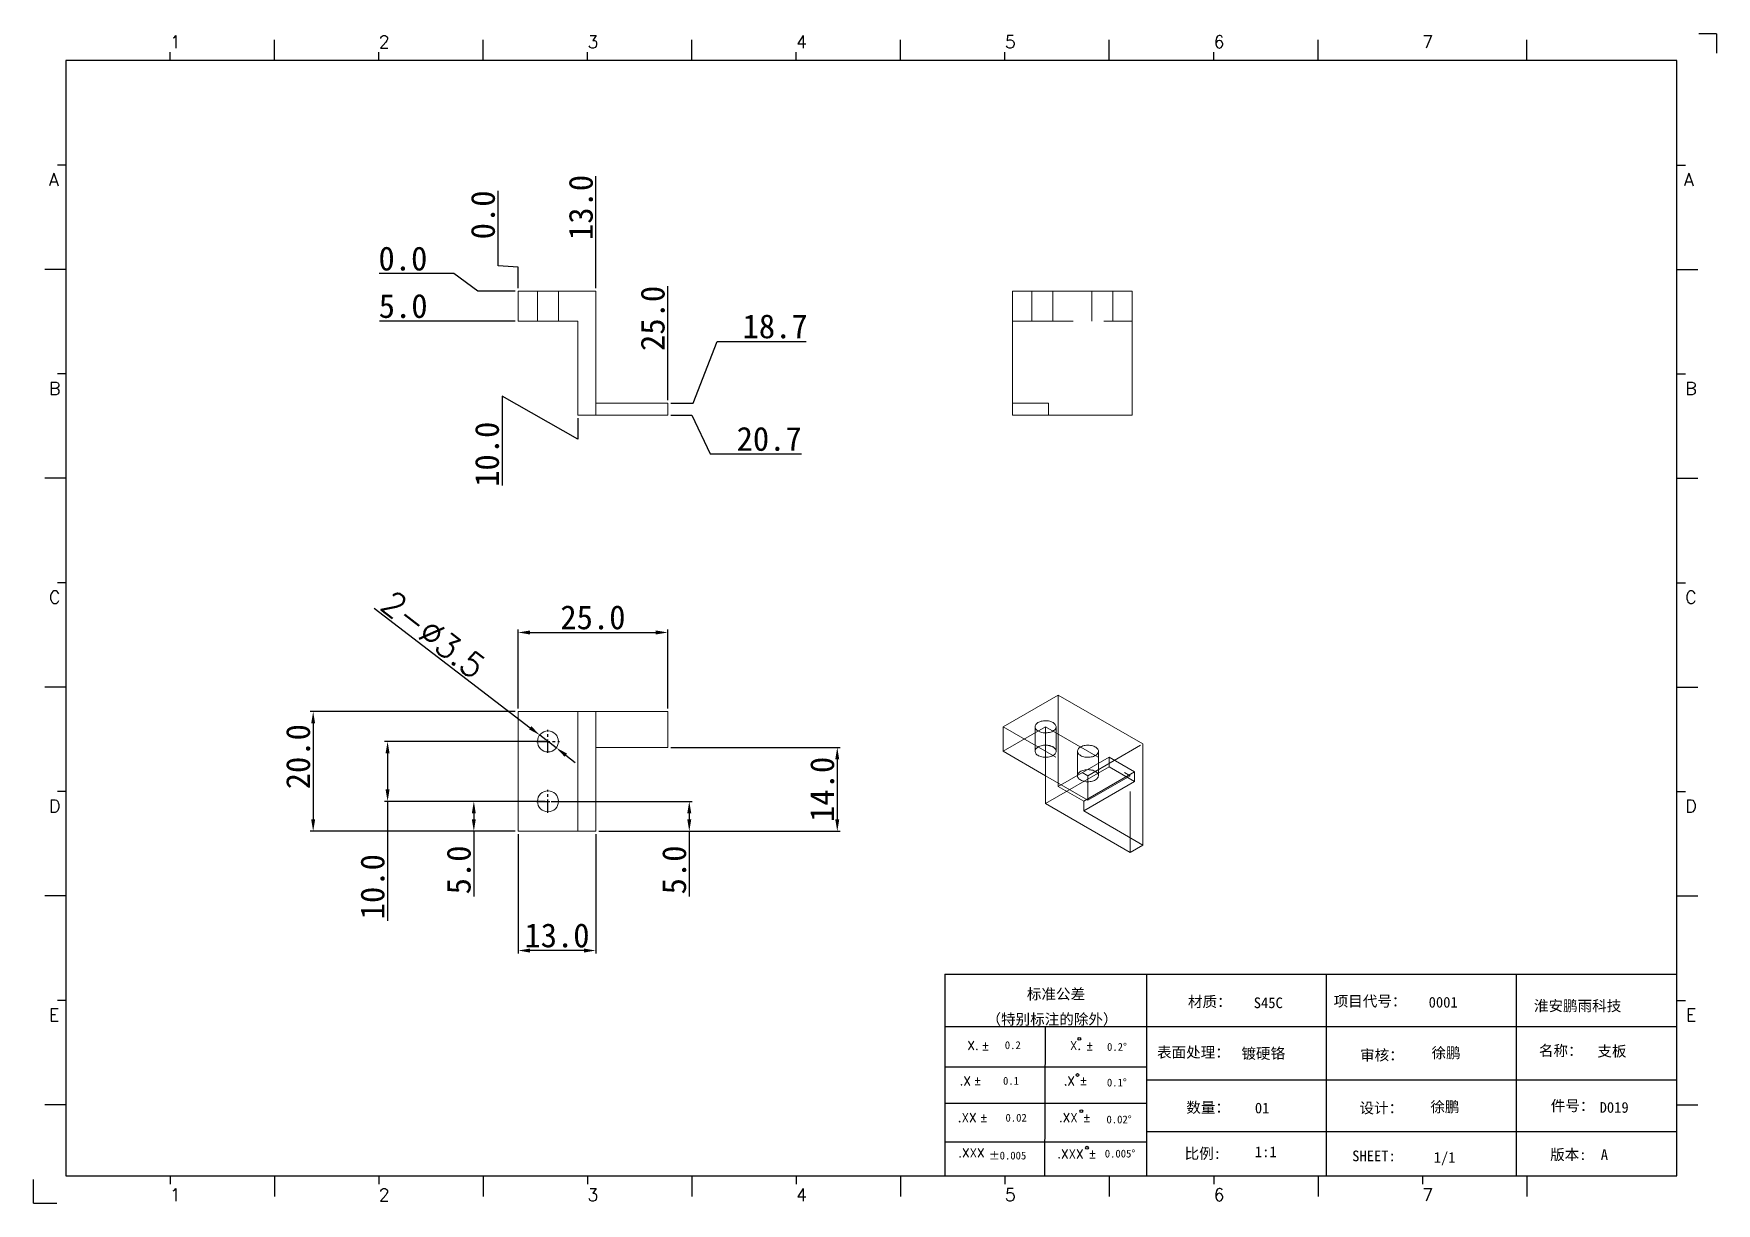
# Model space of a CAD drawing. Extents: x 83 to 30050, y -7164 to 695.
# Drawn here: x 25684.6 to 25965.6, y -3852.7 to -3657.5 of the extents above; entities that cross this region are included whole.
import ezdxf
from ezdxf.enums import TextEntityAlignment as Align

# ---------------------------------------------------------------- set-up
doc = ezdxf.new("R2010")
doc.units = 0
doc.header["$LTSCALE"] = 8
doc.header["$MEASUREMENT"] = 0
doc.header["$PDSIZE"] = 5
doc.linetypes.add('CENTER', pattern=[2, 1.25, -0.25, 0.25, -0.25])
doc.linetypes.add('HIDDEN', pattern=[1.905, 1.27, -0.635])
doc.layers.get('0').update_dxf_attribs({"linetype": 'CONTINUOUS'})
doc.layers.get('Defpoints').update_dxf_attribs({"linetype": 'CONTINUOUS'})
doc.layers.add('41', color=3, linetype='CONTINUOUS')
doc.layers.add('dim', color=82, linetype='CONTINUOUS', lineweight=9)
doc.styles.add('SIMPLEX', font='SIMPLEX')
doc.styles.get("Standard").update_dxf_attribs({"font": '', "height": 4})
doc.styles.get('Standard').set_extended_font_data('SimSun')
doc.dimstyles.new('ISO-25', dxfattribs={"dimtxt": 6, "dimasz": 2.5, "dimexe": 1.25, "dimexo": 0.625, "dimtad": 1, "dimdec": 1, "dimzin": 1, "dimdsep": 46, "dimtxsty": 'Standard', "dimcen": 2.5, "dimadec": 0, "dimazin": 0, "dimtm": 1e-09, "dimtfac": 1, "dimtdec": 1, "dimtmove": 0, "dimatfit": 3, "dimfxl": 1, "dimtolj": 1, "dimtzin": 0, "dimarcsym": 0})

# ---------------------------------------------------------------- blocks, each defined once
blk = doc.blocks.new('A$C0BB32EA6')
at = {"layer": '41'}
for p, q in [((90.21, 427.84), (90.21, 435.66)), ((168.4, 427.84), (168.4, 435.66)), ((168.4, 427.84), (168.4, 435.66)), ((168.4, 427.84), (168.4, 435.66)), ((246.58, 427.84), (246.58, 435.66)), ((246.58, 427.84), (246.58, 435.66)), ((324.77, 427.84), (324.77, 435.66)), ((402.96, 427.84), (402.96, 435.66)), ((481.15, 427.84), (481.15, 435.66)), ((559.34, 427.84), (559.34, 435.66)), ((51.11, 427.84), (51.11, 430.97)), ((129.3, 427.84), (129.3, 430.97)), ((129.3, 427.84), (129.3, 430.97)), ((129.3, 427.84), (129.3, 430.97)), ((207.49, 427.84), (207.49, 430.97)), ((207.49, 427.84), (207.49, 430.97)), ((285.68, 427.84), (285.68, 430.97)), ((363.87, 427.84), (363.87, 430.97)), ((442.06, 427.84), (442.06, 430.97)), ((615.63, 427.84), (12.02, 427.84)), ((12.02, 427.84), (12.02, 10.32)), ((615.63, 10.32), (615.63, 427.84)), ((12.02, 388.75), (8.89, 388.75)), ((615.63, 388.75), (618.76, 388.75)), ((12.02, 349.66), (4.2, 349.66)), ((615.63, 349.66), (623.45, 349.66)), ((12.02, 310.56), (8.89, 310.56)), ((615.63, 310.56), (618.76, 310.56)), ((12.02, 271.47), (4.2, 271.47)), ((615.63, 271.47), (623.45, 271.47)), ((12.02, 232.37), (8.89, 232.37)), ((615.63, 232.37), (618.76, 232.37)), ((12.02, 193.28), (4.2, 193.28)), ((615.63, 193.28), (623.45, 193.28)), ((12.02, 154.18), (8.89, 154.18)), ((615.63, 154.18), (618.76, 154.18)), ((12.02, 115.09), (4.2, 115.09)), ((615.63, 115.09), (623.45, 115.09)), ((341.34, 85.85), (615.63, 85.85)), ((341.34, 85.85), (341.34, 10.32)), ((416.87, 85.85), (416.87, 10.32)), ((484.16, 85.85), (484.16, 10.32)), ((555.4, 85.7), (555.4, 10.17)), ((12.02, 76), (8.89, 76)), ((615.63, 76), (618.76, 76)), ((615.63, 66.14), (341.34, 66.14)), ((378.86, 10.02), (379.1, 65.84)), ((341.34, 51.12), (416.87, 51.12)), ((615.63, 46.17), (416.87, 46.17)), ((12.02, 36.9), (4.2, 36.9)), ((341.34, 37.5), (401.12, 37.5)), ((341.34, 37.5), (416.87, 37.5)), ((615.63, 36.9), (623.45, 36.9)), ((615.63, 26.74), (416.87, 26.74)), ((341.34, 23.05), (401.87, 23.05)), ((341.34, 23.05), (401.87, 23.05)), ((341.34, 23.05), (401.87, 23.05)), ((341.34, 23.05), (401.87, 23.05)), ((341.34, 23.05), (401.87, 23.05)), ((341.34, 23.05), (416.87, 23.05)), ((12.02, 10.32), (615.63, 10.32)), ((51.11, 10.32), (51.11, 7.19)), ((90.21, 10.32), (90.21, 2.5)), ((129.3, 10.32), (129.3, 7.19)), ((168.4, 10.32), (168.4, 2.5)), ((207.49, 10.32), (207.49, 7.19)), ((246.58, 10.32), (246.58, 2.5)), ((285.68, 10.32), (285.68, 7.19)), ((324.77, 10.32), (324.77, 2.5)), ((326.34, 10.32), (401.87, 10.32)), ((363.87, 10.32), (363.87, 7.19)), ((402.96, 10.32), (402.96, 2.5)), ((442.06, 10.32), (442.06, 7.19)), ((481.15, 10.32), (481.15, 2.5)), ((520.24, 10.32), (520.24, 7.19)), ((559.34, 10.32), (559.34, 2.5))]:
    blk.add_line(p, q, dxfattribs=at)
at = {"layer": '41', "linetype": 'Continuous'}
for p, q in [((630.37, 437.94), (623.79, 437.94)), ((630.37, 437.94), (630.37, 430.59)), ((0, 0), (0, 8.98)), ((0, 0), (8.64, 0))]:
    blk.add_line(p, q, dxfattribs=at)
at = {"layer": '41'}
for centre in [(391.73, 61.61), (391.07, 48.04), (392.49, 34.54), (394.6, 20.83)]:
    blk.add_circle(centre, 0.516, dxfattribs=at)
at = {"layer": '41', "style": 'SIMPLEX'}
for s, height, p in [('1', 4.69, (51.11, 432.54)), ('2', 4.69, (129.3, 432.54)), ('3', 4.69, (207.49, 432.54)), ('4', 4.69, (285.68, 432.54)), ('5', 4.69, (363.87, 432.54)), ('6', 4.69, (442.06, 432.54)), ('7', 4.69, (520.24, 432.54)), ('A', 4.75, (5.76, 380.93)), ('A', 4.75, (618.27, 380.93)), ('B', 4.75, (5.76, 302.74)), ('B', 4.75, (618.72, 302.74)), ('C', 4.75, (5.76, 224.55)), ('C', 4.75, (618.72, 224.55)), ('D', 4.75, (5.76, 146.37)), ('D', 4.75, (618.72, 146.37)), ('E', 4.75, (5.76, 68.18)), ('E', 4.75, (618.95, 68.18)), ('X.', 3.284, (349.84, 57.49)), ('%%p', 3.284, (355.04, 57.36)), ('X.', 3.284, (388.21, 57.49)), ('%%p', 3.284, (394.07, 57.36)), ('.X', 3.284, (346.89, 44.16)), ('%%p', 3.284, (352.09, 44.33)), ('.X', 3.284, (385.9, 44.16)), ('%%p', 3.284, (391.76, 44.33)), ('.XX', 3.284, (346.2, 30.42)), ('%%p', 3.284, (354.44, 30.46)), ('.XX', 3.284, (384.11, 30.42)), ('%%p', 3.284, (393.01, 30.46)), ('.XXX', 3.284, (383.48, 16.83)), ('%%p', 3.284, (395.11, 16.95)), ('1', 4.69, (51.11, 0.87)), ('2', 4.69, (129.3, 0.87)), ('3', 4.69, (207.49, 0.87)), ('4', 4.69, (285.68, 0.87)), ('5', 4.69, (363.87, 0.87)), ('6', 4.69, (442.06, 0.87)), ('7', 4.69, (520.24, 0.87))]:
    blk.add_text(s, height=height, dxfattribs=at).set_placement(p)
at = {"layer": '41', "linetype": 'Continuous'}
for s, p in [('标准公差', (372.08, 76.36)), ('材质：', (432.42, 73.5)), ('项目代号：', (486.99, 73.71)), ('淮安鹏雨科技', (562.04, 71.96)), ('（特别标注的除外）', (356.94, 66.94)), ('表面处理：', (420.83, 54.55)), ('审核：', (496.9, 53.5)), ('名称：', (563.9, 55.18)), ('数量：', (431.79, 33.91)), ('设计：', (496.69, 33.7)), ('件号：', (568.32, 34.55)), ('比例:', (431.16, 16.65)), ('SHEET:', (493.95, 15.75)), ('1/1', (524.5, 15.18)), ('版本:', (568.11, 16.23))]:
    blk.add_text(s, height=4, dxfattribs=at).set_placement(p)
at = {"layer": '41'}
for s, p in [('0.2', (363.82, 57.75)), ('0.2%%D', (402.12, 57.11)), ('0.1', (363.14, 44.41)), ('0.1%%D', (402.07, 43.76)), ('0.02', (364.07, 30.58)), ('0.02%%D', (401.9, 29.93)), ('0.005%%D', (401.27, 17.16))]:
    blk.add_text(s, height=2.929, dxfattribs=at).set_placement(p)
at = {"layer": '41', "style": 'SIMPLEX'}
blk.add_text('.XXX', height=3.284, dxfattribs=at).set_placement((351.31, 18.87), align=Align.MIDDLE_CENTER)
at = {"layer": '41'}
blk.add_text('%%P0.005', height=2.929, dxfattribs=at).set_placement((364.87, 17.89), align=Align.MIDDLE_CENTER)
at = {"layer": '41', "linetype": 'Continuous'}
for tag, p in [('材质', (457.07, 73.08)), ('代号', (522.6, 73.29)), ('表面处理', (452.44, 54.13)), ('审核', (523.65, 54.34)), ('名称', (585.81, 54.97)), ('数量', (457.5, 33.7)), ('设计', (523.23, 34.13)), ('件号', (586.65, 33.91)), ('比例', (457.5, 17.28)), ('版本', (587.08, 16.23))]:
    blk.add_attdef(tag, p, '', height=4, dxfattribs=at)
blk = doc.blocks.new('*D1155')
at = {"layer": 'Defpoints', "color": 0}
for p in [(25762.17, -3692.23), (25765.52, -3700.48), (25765.52, -3700.48)]:
    blk.add_point(p, dxfattribs=at)
at = {"layer": 'dim', "color": 0, "lineweight": -2}
for p, q in [((25762.17, -3696.23), (25762.17, -3683.76)), ((25765.52, -3696.48), (25762.17, -3696.23)), ((25765.52, -3699.98), (25765.52, -3696.48))]:
    blk.add_line(p, q, dxfattribs=at)
at = {"layer": 'dim', "color": 0, "insert": (25759.67, -3687.75), "char_height": 4, "attachment_point": 5, "rotation": 90}
blk.add_mtext('\\A1;0.0', dxfattribs=at)
blk = doc.blocks.new('*D1156')
at = {"layer": 'Defpoints', "color": 0}
for p in [(25778.52, -3692.23), (25765.52, -3700.48), (25778.52, -3700.48)]:
    blk.add_point(p, dxfattribs=at)
at = {"layer": 'dim', "color": 0, "lineweight": -2}
blk.add_line((25778.52, -3699.98), (25778.52, -3681.29), dxfattribs=at)
at = {"layer": 'dim', "color": 0, "insert": (25776.02, -3686.51), "char_height": 4, "attachment_point": 5, "rotation": 90}
blk.add_mtext('\\A1;13.0', dxfattribs=at)
blk = doc.blocks.new('*D1157')
at = {"layer": 'Defpoints', "color": 0}
for p in [(25765.52, -3700.48), (25790.52, -3710.93), (25790.52, -3719.18)]:
    blk.add_point(p, dxfattribs=at)
at = {"layer": 'dim', "color": 0, "lineweight": -2}
blk.add_line((25790.52, -3718.68), (25790.52, -3699.63), dxfattribs=at)
at = {"layer": 'dim', "color": 0, "insert": (25788.02, -3705.03), "char_height": 4, "attachment_point": 5, "rotation": 90}
blk.add_mtext('\\A1;25.0', dxfattribs=at)
blk = doc.blocks.new('*D1158')
at = {"layer": 'Defpoints', "color": 0}
for p in [(25765.52, -3700.48), (25762.85, -3721.99), (25775.52, -3721.18)]:
    blk.add_point(p, dxfattribs=at)
at = {"layer": 'dim', "color": 0, "lineweight": -2}
for p, q in [((25775.52, -3725.18), (25762.85, -3717.99)), ((25762.85, -3717.99), (25762.85, -3732.93)), ((25775.52, -3721.68), (25775.52, -3725.18))]:
    blk.add_line(p, q, dxfattribs=at)
at = {"layer": 'dim', "color": 0, "insert": (25760.35, -3727.71), "char_height": 4, "attachment_point": 5, "rotation": 90}
blk.add_mtext('\\A1;10.0', dxfattribs=at)
blk = doc.blocks.new('*D1159')
at = {"layer": 'Defpoints', "color": 0}
for p in [(25750.78, -3697.56), (25765.52, -3700.48), (25765.52, -3700.48)]:
    blk.add_point(p, dxfattribs=at)
at = {"layer": 'dim', "color": 0, "lineweight": -2}
for p, q in [((25754.78, -3697.56), (25742.3, -3697.56)), ((25758.78, -3700.48), (25754.78, -3697.56)), ((25765.02, -3700.48), (25758.78, -3700.48))]:
    blk.add_line(p, q, dxfattribs=at)
at = {"layer": 'dim', "color": 0, "insert": (25746.29, -3695.06), "char_height": 4, "attachment_point": 5}
blk.add_mtext('\\A1;0.0', dxfattribs=at)
blk = doc.blocks.new('*D1160')
at = {"layer": 'Defpoints', "color": 0}
for p in [(25765.52, -3700.48), (25750.78, -3705.48), (25765.52, -3705.48)]:
    blk.add_point(p, dxfattribs=at)
at = {"layer": 'dim', "color": 0, "lineweight": -2}
blk.add_line((25765.02, -3705.48), (25742.37, -3705.48), dxfattribs=at)
at = {"layer": 'dim', "color": 0, "insert": (25746.33, -3702.98), "char_height": 4, "attachment_point": 5}
blk.add_mtext('\\A1;5.0', dxfattribs=at)
blk = doc.blocks.new('*D1161')
at = {"layer": 'Defpoints', "color": 0}
for p in [(25765.52, -3700.48), (25802.75, -3708.88), (25790.52, -3719.18)]:
    blk.add_point(p, dxfattribs=at)
at = {"layer": 'dim', "color": 0, "lineweight": -2}
for p, q in [((25794.75, -3719.18), (25798.75, -3708.88)), ((25798.75, -3708.88), (25813.65, -3708.88)), ((25791.02, -3719.18), (25794.75, -3719.18))]:
    blk.add_line(p, q, dxfattribs=at)
at = {"layer": 'dim', "color": 0, "insert": (25808.45, -3706.38), "char_height": 4, "attachment_point": 5}
blk.add_mtext('\\A1;18.7', dxfattribs=at)
blk = doc.blocks.new('*D1162')
at = {"layer": 'Defpoints', "color": 0}
for p in [(25765.52, -3700.48), (25790.52, -3721.18), (25801.59, -3727.66)]:
    blk.add_point(p, dxfattribs=at)
at = {"layer": 'dim', "color": 0, "lineweight": -2}
for p, q in [((25791.02, -3721.18), (25794.52, -3721.18)), ((25794.52, -3721.18), (25797.59, -3727.66)), ((25797.59, -3727.66), (25812.84, -3727.66))]:
    blk.add_line(p, q, dxfattribs=at)
at = {"layer": 'dim', "color": 0, "insert": (25807.46, -3725.16), "char_height": 4, "attachment_point": 5}
blk.add_mtext('\\A1;20.7', dxfattribs=at)
blk = doc.blocks.new('*D1163')
at = {"layer": 'Defpoints', "color": 0}
for p in [(25790.52, -3757.45), (25765.52, -3770.64), (25790.52, -3770.64)]:
    blk.add_point(p, dxfattribs=at)
at = {"layer": 'dim', "color": 0, "lineweight": -2}
for p, q in [((25765.52, -3770.14), (25765.52, -3756.95)), ((25790.52, -3770.14), (25790.52, -3756.95)), ((25767.52, -3757.45), (25788.52, -3757.45))]:
    blk.add_line(p, q, dxfattribs=at)
at = {"layer": 'dim', "color": 0}
for points in [[(25767.52, -3757.12), (25767.52, -3757.79), (25765.52, -3757.45)], [(25788.52, -3757.12), (25788.52, -3757.79), (25790.52, -3757.45)]]:
    blk.add_solid(points, dxfattribs=at)
at = {"layer": 'dim', "color": 0, "insert": (25778.02, -3754.95), "char_height": 4, "attachment_point": 5}
blk.add_mtext('\\A1;25.0', dxfattribs=at)
blk = doc.blocks.new('*D1164')
at = {"layer": 'Defpoints', "color": 0}
for p in [(25765.52, -3770.64), (25731.3, -3790.64), (25765.52, -3790.64)]:
    blk.add_point(p, dxfattribs=at)
at = {"layer": 'dim', "color": 0, "lineweight": -2}
for p, q in [((25765.02, -3770.64), (25730.8, -3770.64)), ((25731.3, -3772.64), (25731.3, -3788.64)), ((25765.02, -3790.64), (25730.8, -3790.64))]:
    blk.add_line(p, q, dxfattribs=at)
at = {"layer": 'dim', "color": 0}
for points in [[(25730.97, -3772.64), (25731.63, -3772.64), (25731.3, -3770.64)], [(25730.97, -3788.64), (25731.63, -3788.64), (25731.3, -3790.64)]]:
    blk.add_solid(points, dxfattribs=at)
at = {"layer": 'dim', "color": 0, "insert": (25728.8, -3778.19), "char_height": 4, "attachment_point": 5, "rotation": 90}
blk.add_mtext('\\A1;20.0', dxfattribs=at)
blk = doc.blocks.new('*D1165')
at = {"layer": 'Defpoints', "color": 0}
for p in [(25765.52, -3790.64), (25778.52, -3790.64), (25765.52, -3810.54)]:
    blk.add_point(p, dxfattribs=at)
at = {"layer": 'dim', "color": 0, "lineweight": -2}
for p, q in [((25765.52, -3791.14), (25765.52, -3811.04)), ((25778.52, -3791.14), (25778.52, -3811.04)), ((25776.52, -3810.54), (25767.52, -3810.54))]:
    blk.add_line(p, q, dxfattribs=at)
at = {"layer": 'dim', "color": 0}
for points in [[(25767.52, -3810.21), (25767.52, -3810.88), (25765.52, -3810.54)], [(25776.52, -3810.21), (25776.52, -3810.88), (25778.52, -3810.54)]]:
    blk.add_solid(points, dxfattribs=at)
at = {"layer": 'dim', "color": 0, "insert": (25772.02, -3808.04), "char_height": 4, "attachment_point": 5}
blk.add_mtext('\\A1;13.0', dxfattribs=at)
blk = doc.blocks.new('*D1166')
at = {"layer": 'Defpoints', "color": 0}
for p in [(25770.52, -3785.64), (25778.52, -3790.64), (25794.11, -3790.64)]:
    blk.add_point(p, dxfattribs=at)
at = {"layer": 'dim', "color": 0, "lineweight": -2}
for p, q in [((25771.02, -3785.64), (25794.61, -3785.64)), ((25794.11, -3787.64), (25794.11, -3788.64)), ((25779.02, -3790.64), (25794.61, -3790.64)), ((25794.11, -3790.64), (25794.11, -3801.55))]:
    blk.add_line(p, q, dxfattribs=at)
at = {"layer": 'dim', "color": 0}
for points in [[(25793.78, -3787.64), (25794.45, -3787.64), (25794.11, -3785.64)], [(25793.78, -3788.64), (25794.45, -3788.64), (25794.11, -3790.64)]]:
    blk.add_solid(points, dxfattribs=at)
at = {"layer": 'dim', "color": 0, "insert": (25791.61, -3797.09), "char_height": 4, "attachment_point": 5, "rotation": 90}
blk.add_mtext('\\A1;5.0', dxfattribs=at)
blk = doc.blocks.new('*D1167')
at = {"layer": 'Defpoints', "color": 0}
for p in [(25770.52, -3775.64), (25743.73, -3785.64), (25770.52, -3785.64)]:
    blk.add_point(p, dxfattribs=at)
at = {"layer": 'dim', "color": 0, "lineweight": -2}
for p, q in [((25770.02, -3775.64), (25743.23, -3775.64)), ((25743.73, -3777.64), (25743.73, -3783.64)), ((25770.02, -3785.64), (25743.23, -3785.64)), ((25743.73, -3785.64), (25743.73, -3805.61))]:
    blk.add_line(p, q, dxfattribs=at)
at = {"layer": 'dim', "color": 0}
for points in [[(25743.39, -3777.64), (25744.06, -3777.64), (25743.73, -3775.64)], [(25743.39, -3783.64), (25744.06, -3783.64), (25743.73, -3785.64)]]:
    blk.add_solid(points, dxfattribs=at)
at = {"layer": 'dim', "color": 0, "insert": (25741.23, -3799.89), "char_height": 4, "attachment_point": 5, "rotation": 90}
blk.add_mtext('\\A1;10.0', dxfattribs=at)
blk = doc.blocks.new('*D1168')
at = {"layer": 'Defpoints', "color": 0}
for p in [(25770.52, -3785.64), (25758.13, -3790.64), (25765.52, -3790.64)]:
    blk.add_point(p, dxfattribs=at)
at = {"layer": 'dim', "color": 0, "lineweight": -2}
for p, q in [((25770.02, -3785.64), (25757.63, -3785.64)), ((25758.13, -3787.64), (25758.13, -3788.64)), ((25765.02, -3790.64), (25757.63, -3790.64)), ((25758.13, -3790.64), (25758.13, -3801.55))]:
    blk.add_line(p, q, dxfattribs=at)
at = {"layer": 'dim', "color": 0}
for points in [[(25757.8, -3787.64), (25758.46, -3787.64), (25758.13, -3785.64)], [(25757.8, -3788.64), (25758.46, -3788.64), (25758.13, -3790.64)]]:
    blk.add_solid(points, dxfattribs=at)
at = {"layer": 'dim', "color": 0, "insert": (25755.63, -3797.09), "char_height": 4, "attachment_point": 5, "rotation": 90}
blk.add_mtext('\\A1;5.0', dxfattribs=at)
blk = doc.blocks.new('*D1169')
at = {"layer": 'Defpoints', "color": 0}
for p in [(25790.52, -3776.64), (25778.52, -3790.64), (25818.83, -3790.64)]:
    blk.add_point(p, dxfattribs=at)
at = {"layer": 'dim', "color": 0, "lineweight": -2}
for p, q in [((25791.02, -3776.64), (25819.33, -3776.64)), ((25818.83, -3778.64), (25818.83, -3788.64)), ((25779.02, -3790.64), (25819.33, -3790.64))]:
    blk.add_line(p, q, dxfattribs=at)
at = {"layer": 'dim', "color": 0}
for points in [[(25818.49, -3778.64), (25819.16, -3778.64), (25818.83, -3776.64)], [(25818.49, -3788.64), (25819.16, -3788.64), (25818.83, -3790.64)]]:
    blk.add_solid(points, dxfattribs=at)
at = {"layer": 'dim', "color": 0, "insert": (25816.33, -3783.64), "char_height": 4, "attachment_point": 5, "rotation": 90}
blk.add_mtext('\\A1;14.0', dxfattribs=at)
blk = doc.blocks.new('*D1170')
at = {"layer": 'Defpoints', "color": 0}
for p in [(25769.13, -3774.57), (25771.9, -3776.7)]:
    blk.add_point(p, dxfattribs=at)
at = {"layer": 'dim', "color": 0, "lineweight": -2}
for p, q in [((25741.51, -3753.39), (25767.54, -3773.36)), ((25771.9, -3776.7), (25769.13, -3774.57)), ((25773.49, -3777.92), (25775.08, -3779.14))]:
    blk.add_line(p, q, dxfattribs=at)
at = {"layer": 'dim', "color": 0}
for points in [[(25767.74, -3773.09), (25767.34, -3773.62), (25769.13, -3774.57)], [(25773.69, -3777.66), (25773.29, -3778.19), (25771.9, -3776.7)]]:
    blk.add_solid(points, dxfattribs=at)
at = {"layer": 'dim', "color": 0, "insert": (25751.36, -3757.8), "char_height": 4, "attachment_point": 5, "rotation": 322.5146}
blk.add_mtext('\\A1;{\\Ftxt,bigfont|c134;2-∅3.5}', dxfattribs=at)

msp = doc.modelspace()

# ---------------------------------------------------------------- linework, layer by layer
at = {"color": 7, "linetype": 'Continuous', "lineweight": 15}
for p, q in [((25778.516, -3700.484), (25765.516, -3700.484)), ((25765.516, -3705.484), (25765.516, -3700.484)), ((25778.516, -3719.184), (25778.516, -3700.484)), ((25868.089, -3700.484), (25848.089, -3700.484)), ((25848.089, -3719.184), (25848.089, -3700.484)), ((25868.089, -3721.184), (25868.089, -3700.484)), ((25775.516, -3705.484), (25765.516, -3705.484)), ((25775.516, -3721.184), (25775.516, -3705.484)), ((25790.516, -3719.184), (25778.516, -3719.184)), ((25790.516, -3721.184), (25790.516, -3719.184)), ((25848.089, -3721.184), (25848.089, -3719.184)), ((25848.089, -3719.184), (25854.089, -3719.184)), ((25854.089, -3719.184), (25854.089, -3721.184)), ((25790.516, -3721.184), (25775.516, -3721.184)), ((25854.089, -3721.184), (25848.089, -3721.184)), ((25854.089, -3721.184), (25868.089, -3721.184)), ((25855.744, -3767.89), (25846.552, -3773.196)), ((25855.744, -3783.159), (25855.744, -3767.89)), ((25869.886, -3776.054), (25855.744, -3767.89)), ((25765.516, -3770.639), (25765.516, -3790.639)), ((25775.516, -3770.639), (25765.516, -3770.639)), ((25790.516, -3770.639), (25775.516, -3770.639)), ((25775.516, -3770.639), (25775.516, -3790.639)), ((25790.516, -3776.639), (25790.516, -3770.639)), ((25846.552, -3777.279), (25846.552, -3773.196)), ((25853.623, -3773.197), (25846.552, -3777.279)), ((25853.623, -3786.017), (25853.623, -3773.197)), ((25790.516, -3776.639), (25778.516, -3776.639)), ((25778.516, -3776.639), (25778.516, -3790.639)), ((25869.886, -3792.956), (25869.886, -3776.054)), ((25846.552, -3777.279), (25853.623, -3781.361)), ((25864.229, -3778.261), (25855.744, -3783.159)), ((25864.229, -3779.894), (25864.229, -3778.261)), ((25864.229, -3778.261), (25868.472, -3780.71)), ((25864.229, -3779.894), (25853.623, -3786.017)), ((25868.472, -3782.343), (25859.987, -3787.241)), ((25868.472, -3782.343), (25864.229, -3779.894)), ((25868.472, -3780.71), (25868.472, -3782.343)), ((25853.623, -3786.017), (25867.765, -3794.181)), ((25859.987, -3787.241), (25869.886, -3792.956)), ((25765.516, -3790.639), (25775.516, -3790.639)), ((25775.516, -3790.639), (25778.516, -3790.639)), ((25867.765, -3794.181), (25869.886, -3792.956))]:
    msp.add_line(p, q, dxfattribs=at)
at = {"color": 7, "linetype": 'HIDDEN', "lineweight": 0}
for p, q in [((25768.766, -3700.484), (25768.766, -3705.484)), ((25772.266, -3705.484), (25772.266, -3700.484)), ((25851.339, -3700.484), (25851.339, -3705.484)), ((25854.839, -3705.484), (25854.839, -3700.484)), ((25861.339, -3700.484), (25861.339, -3705.484)), ((25864.839, -3705.484), (25864.839, -3700.484)), ((25848.089, -3705.484), (25868.089, -3705.484)), ((25778.516, -3719.184), (25778.516, -3721.184)), ((25778.516, -3770.639), (25778.516, -3776.639)), ((25846.552, -3773.196), (25860.694, -3781.36)), ((25851.873, -3773.196), (25851.873, -3777.279)), ((25853.623, -3773.197), (25867.765, -3781.361)), ((25855.373, -3777.279), (25855.373, -3773.196)), ((25860.694, -3781.36), (25869.886, -3776.054)), ((25858.944, -3777.278), (25858.944, -3781.361)), ((25862.444, -3781.361), (25862.444, -3777.278)), ((25853.623, -3781.361), (25860.694, -3785.443)), ((25859.987, -3785.608), (25868.472, -3780.71)), ((25860.694, -3785.443), (25860.694, -3781.36)), ((25860.694, -3785.443), (25867.765, -3781.361)), ((25867.765, -3794.181), (25867.765, -3781.361)), ((25855.744, -3783.159), (25859.987, -3785.608)), ((25859.987, -3785.608), (25859.987, -3787.241))]:
    msp.add_line(p, q, dxfattribs=at)
at = {"color": 1, "linetype": 'CENTER', "ltscale": 0.22225}
for p, q in [((25770.516, -3777.564), (25770.516, -3773.714)), ((25768.591, -3775.639), (25772.441, -3775.639)), ((25770.516, -3787.564), (25770.516, -3783.714)), ((25768.591, -3785.639), (25772.441, -3785.639))]:
    msp.add_line(p, q, dxfattribs=at)
at = {"color": 7, "linetype": 'HIDDEN', "lineweight": 0, "flags": 128}
for points in [[(25854.86, -3772.482), (25854.699, -3772.4), (25854.521, -3772.329), (25854.329, -3772.272), (25854.127, -3772.229), (25853.918, -3772.201), (25853.703, -3772.187), (25853.488, -3772.189), (25853.275, -3772.206), (25853.066, -3772.238), (25852.867, -3772.285), (25852.679, -3772.346), (25852.505, -3772.419), (25852.348, -3772.504), (25852.21, -3772.6), (25852.094, -3772.705), (25852.001, -3772.817), (25851.932, -3772.935), (25851.889, -3773.057), (25851.873, -3773.181), (25851.883, -3773.305), (25851.919, -3773.428), (25851.981, -3773.547), (25852.068, -3773.661), (25852.179, -3773.767), (25852.311, -3773.865), (25852.464, -3773.953), (25852.634, -3774.03), (25852.819, -3774.094), (25853.016, -3774.144), (25853.222, -3774.18), (25853.434, -3774.201), (25853.65, -3774.206), (25853.864, -3774.197), (25854.076, -3774.172), (25854.28, -3774.133), (25854.474, -3774.079), (25854.656, -3774.012), (25854.821, -3773.932), (25854.969, -3773.842), (25855.096, -3773.741), (25855.201, -3773.633), (25855.282, -3773.517), (25855.338, -3773.397), (25855.367, -3773.274), (25855.371, -3773.15), (25855.348, -3773.026), (25855.298, -3772.905), (25855.223, -3772.788), (25855.124, -3772.678), (25855.003, -3772.575), (25854.86, -3772.482)], [(25853.623, -3778.289), (25853.65, -3778.289), (25853.864, -3778.28), (25854.076, -3778.255), (25854.28, -3778.215), (25854.474, -3778.162), (25854.656, -3778.095), (25854.821, -3778.015), (25854.969, -3777.924), (25855.096, -3777.824), (25855.201, -3777.715), (25855.282, -3777.6), (25855.338, -3777.48), (25855.367, -3777.357), (25855.371, -3777.232), (25855.348, -3777.109), (25855.298, -3776.988), (25855.223, -3776.871), (25855.124, -3776.761), (25855.003, -3776.658), (25854.86, -3776.565)], [(25859.456, -3777.993), (25859.618, -3778.075), (25859.795, -3778.145), (25859.987, -3778.203), (25860.189, -3778.246), (25860.399, -3778.274), (25860.613, -3778.288), (25860.828, -3778.286), (25861.042, -3778.268), (25861.25, -3778.236), (25861.449, -3778.19), (25861.638, -3778.129), (25861.812, -3778.056), (25861.969, -3777.97), (25862.106, -3777.875), (25862.222, -3777.77), (25862.316, -3777.658), (25862.384, -3777.54), (25862.427, -3777.418), (25862.443, -3777.294), (25862.433, -3777.17), (25862.397, -3777.047), (25862.335, -3776.928), (25862.248, -3776.814), (25862.137, -3776.707), (25862.005, -3776.609), (25861.853, -3776.521), (25861.683, -3776.445), (25861.498, -3776.381), (25861.301, -3776.331), (25861.094, -3776.295), (25860.882, -3776.274), (25860.667, -3776.268), (25860.452, -3776.278), (25860.241, -3776.303), (25860.036, -3776.342), (25859.842, -3776.396), (25859.661, -3776.463), (25859.495, -3776.542), (25859.347, -3776.633), (25859.22, -3776.733), (25859.115, -3776.842), (25859.034, -3776.957), (25858.979, -3777.077), (25858.949, -3777.201), (25858.946, -3777.325), (25858.969, -3777.449), (25859.018, -3777.57), (25859.093, -3777.686), (25859.192, -3777.797), (25859.314, -3777.9), (25859.456, -3777.993)], [(25859.456, -3782.075), (25859.618, -3782.158), (25859.795, -3782.228), (25859.987, -3782.285), (25860.189, -3782.328), (25860.399, -3782.357), (25860.613, -3782.37), (25860.828, -3782.368), (25861.042, -3782.351), (25861.25, -3782.319), (25861.449, -3782.272), (25861.638, -3782.212), (25861.812, -3782.138), (25861.969, -3782.053), (25862.106, -3781.957), (25862.222, -3781.853), (25862.316, -3781.741), (25862.384, -3781.623), (25862.427, -3781.501), (25862.443, -3781.377), (25862.433, -3781.252), (25862.397, -3781.13), (25862.335, -3781.011), (25862.248, -3780.897), (25862.137, -3780.79), (25862.005, -3780.692), (25861.853, -3780.604), (25861.683, -3780.528), (25861.498, -3780.464), (25861.301, -3780.414), (25861.094, -3780.378), (25860.882, -3780.357), (25860.667, -3780.351), (25860.452, -3780.361), (25860.241, -3780.385), (25860.036, -3780.425), (25859.842, -3780.479), (25859.661, -3780.546), (25859.495, -3780.625), (25859.347, -3780.716), (25859.22, -3780.816), (25859.115, -3780.925), (25859.034, -3781.04), (25858.979, -3781.16), (25858.949, -3781.283), (25858.946, -3781.408), (25858.969, -3781.531), (25859.018, -3781.652), (25859.093, -3781.769), (25859.192, -3781.88), (25859.314, -3781.982), (25859.456, -3782.075)]]:
    msp.add_lwpolyline(points, dxfattribs=at)
at = {"color": 7, "linetype": 'Continuous', "lineweight": 15, "flags": 128}
msp.add_lwpolyline([(25853.623, -3776.269), (25853.488, -3776.272), (25853.275, -3776.289), (25853.066, -3776.321), (25852.867, -3776.368), (25852.679, -3776.428), (25852.505, -3776.502), (25852.348, -3776.587), (25852.21, -3776.683), (25852.094, -3776.787), (25852.001, -3776.9), (25851.932, -3777.018), (25851.889, -3777.139), (25851.873, -3777.263), (25851.883, -3777.388), (25851.919, -3777.51), (25851.981, -3777.629), (25852.068, -3777.743), (25852.179, -3777.85), (25852.311, -3777.948), (25852.464, -3778.036), (25852.634, -3778.113), (25852.819, -3778.176), (25853.016, -3778.227), (25853.222, -3778.262), (25853.434, -3778.283), (25853.623, -3778.289)], dxfattribs=at)
at = {"color": 7, "linetype": 'Continuous', "lineweight": 15}
for centre in [(25770.516, -3775.639), (25770.516, -3785.639)]:
    msp.add_circle(centre, 1.75, dxfattribs=at)
at = {"color": 7, "linetype": 'HIDDEN', "lineweight": 0}
msp.add_arc((25853.659, -3778.85), 2.581, 62.28502, 90.81883, dxfattribs=at)

# ---------------------------------------------------------------- block references
at = {"layer": '41', "linetype": 'Continuous', "xscale": 0.4458050224138788, "yscale": 0.4458050224129693, "zscale": 0.4458050224128002}
msp.add_blockref('A$C0BB32EA6', (25684.619, -3852.739), dxfattribs=at).add_auto_attribs({'版本': 'A', '件号': 'D019', '名称': '支板', '设计': '徐鹏', '审核': '徐鹏', '代号': '0001', '比例': '1:1', '数量': '01', '表面处理': '镀硬铬', '材质': 'S45C'})

# ---------------------------------------------------------------- dimensions: what is measured, and where the dimension line sits
at = {"layer": 'dim'}
for feature_location, offset, dtype, origin, picture, middle in [((25778.516, -3700.484), (0, 8.249), 1, (25765.516, -3700.484), '*D1156', (25776.017, -3686.513)), ((25765.516339778, -3700.483770154), (-3.343554034, 8.249046204), 1, (25765.516339778, -3700.483770154), '*D1155', (25759.673035744, -3687.746085062)), ((25765.516339778, -3700.483770154), (-14.734990644, 2.926533268), 0, (25765.516339778, -3700.483770154), '*D1159', (25746.292710246, -3695.057486886)), ((25765.516, -3705.484), (-14.735, 0), 0, (25765.516, -3700.484), '*D1160', (25746.326, -3702.984)), ((25775.516, -3721.184), (-12.67, -0.806), 1, (25765.516, -3700.484), '*D1158', (25760.347, -3727.712)), ((25790.516, -3719.184), (0, 8.249), 1, (25765.516, -3700.484), '*D1157', (25788.017, -3705.035)), ((25790.516, -3719.184), (12.232, 10.308), 0, (25765.516, -3700.484), '*D1161', (25808.448, -3706.376)), ((25790.516, -3721.184), (11.07, -6.477), 0, (25765.516, -3700.484), '*D1162', (25807.463, -3725.161))]:
    dim = msp.add_ordinate_dim(feature_location=feature_location, offset=offset, dtype=dtype, origin=origin, dimstyle='ISO-25', override={"dimtxt": 2.5, "dimasz": 2, "dimexe": 0.49975, "dimexo": 0.49975, "dimgap": 0.49975}, dxfattribs=at)
    dim.commit()
    dim.dimension.update_dxf_attribs({"geometry": picture, "text_midpoint": middle})
dim = msp.add_diameter_dim_2p(p1=(25771.905, -3776.704), p2=(25769.128, -3774.574), text='{\\Ftxt,bigfont|c134;2-<>}', dimstyle='ISO-25', override={"dimtxt": 2.5, "dimasz": 2, "dimexe": 0.49975, "dimexo": 0.49975, "dimgap": 0.49975}, dxfattribs=at)
dim.commit()
dim.dimension.update_dxf_attribs({"geometry": '*D1170', "text_midpoint": (25749.838, -3759.781), "dimtype": 163})
for base, p1, p2, picture, middle in [((25790.516, -3757.454), (25765.516, -3770.639), (25790.516, -3770.639), '*D1163', (25778.016, -3754.954)), ((25765.516, -3810.544), (25778.516, -3790.639), (25765.516, -3790.639), '*D1165', (25772.016, -3808.044))]:
    dim = msp.add_linear_dim(base=base, p1=p1, p2=p2, dimstyle='ISO-25', override={"dimtxt": 2.5, "dimasz": 2, "dimexe": 0.49975, "dimexo": 0.49975, "dimgap": 0.49975}, dxfattribs=at)
    dim.commit()
    dim.dimension.update_dxf_attribs({"geometry": picture, "text_midpoint": middle})
for base, p1, p2, picture, middle in [((25731.3, -3790.639), (25765.516, -3770.639), (25765.516, -3790.639), '*D1164', (25731.3, -3778.189)), ((25743.727, -3785.639), (25770.516, -3775.639), (25770.516, -3785.639), '*D1167', (25743.727, -3799.89))]:
    dim = msp.add_linear_dim(base=base, p1=p1, p2=p2, angle=90, dimstyle='ISO-25', override={"dimtxt": 2.5, "dimasz": 2, "dimexe": 0.49975, "dimexo": 0.49975, "dimgap": 0.49975}, dxfattribs=at)
    dim.commit()
    dim.dimension.update_dxf_attribs({"geometry": picture, "text_midpoint": middle, "dimtype": 160})
for base, p1, p2, picture, middle in [((25818.828, -3790.639), (25790.516, -3776.639), (25778.516, -3790.639), '*D1169', (25816.328, -3783.639)), ((25758.13, -3790.639), (25770.516, -3785.639), (25765.516, -3790.639), '*D1168', (25755.63, -3797.095)), ((25794.113, -3790.639), (25770.516, -3785.639), (25778.516, -3790.639), '*D1166', (25791.613, -3797.095))]:
    dim = msp.add_linear_dim(base=base, p1=p1, p2=p2, angle=90, dimstyle='ISO-25', override={"dimtxt": 2.5, "dimasz": 2, "dimexe": 0.49975, "dimexo": 0.49975, "dimgap": 0.49975}, dxfattribs=at)
    dim.commit()
    dim.dimension.update_dxf_attribs({"geometry": picture, "text_midpoint": middle})

doc.saveas('drawing.dxf')
